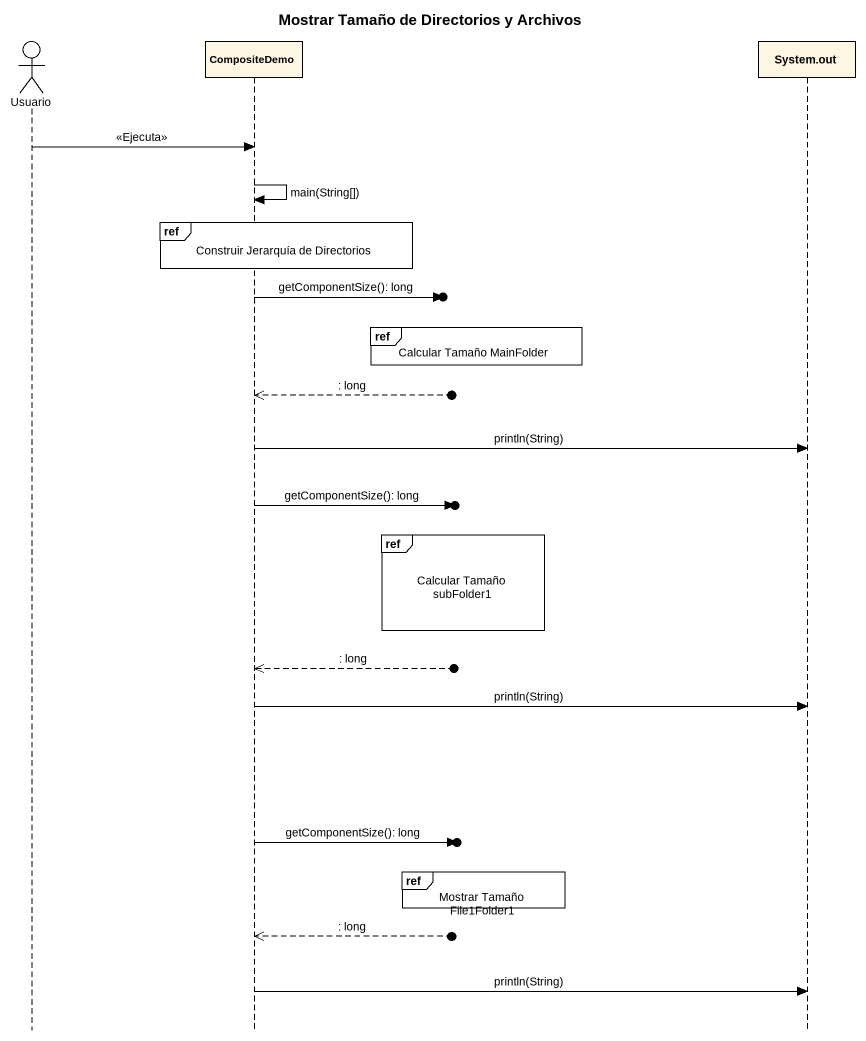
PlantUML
@startuml
title Mostrar Tamaño de Directorios y Archivos
hide footbox
actor Usuario
participant CompositeDemo
participant "System.out" as System_out

Usuario -> CompositeDemo : <<Ejecuta>>
CompositeDemo -> CompositeDemo : main(String[])
ref over CompositeDemo : Construir Jerarquía de Directorios
CompositeDemo ->o] : getComponentSize(): long
ref over CompositeDemo : Calcular Tamaño MainFolder
CompositeDemo <<--o] : : long
CompositeDemo -> System_out : println(String)
CompositeDemo ->o] : getComponentSize(): long
ref over CompositeDemo : Calcular Tamaño subFolder1
CompositeDemo <<--o] : : long
CompositeDemo -> System_out : println(String)
CompositeDemo ->o] : getComponentSize(): long
ref over CompositeDemo : Mostrar Tamaño File1Folder1
CompositeDemo <<--o] : : long
CompositeDemo -> System_out : println(String)
@enduml
